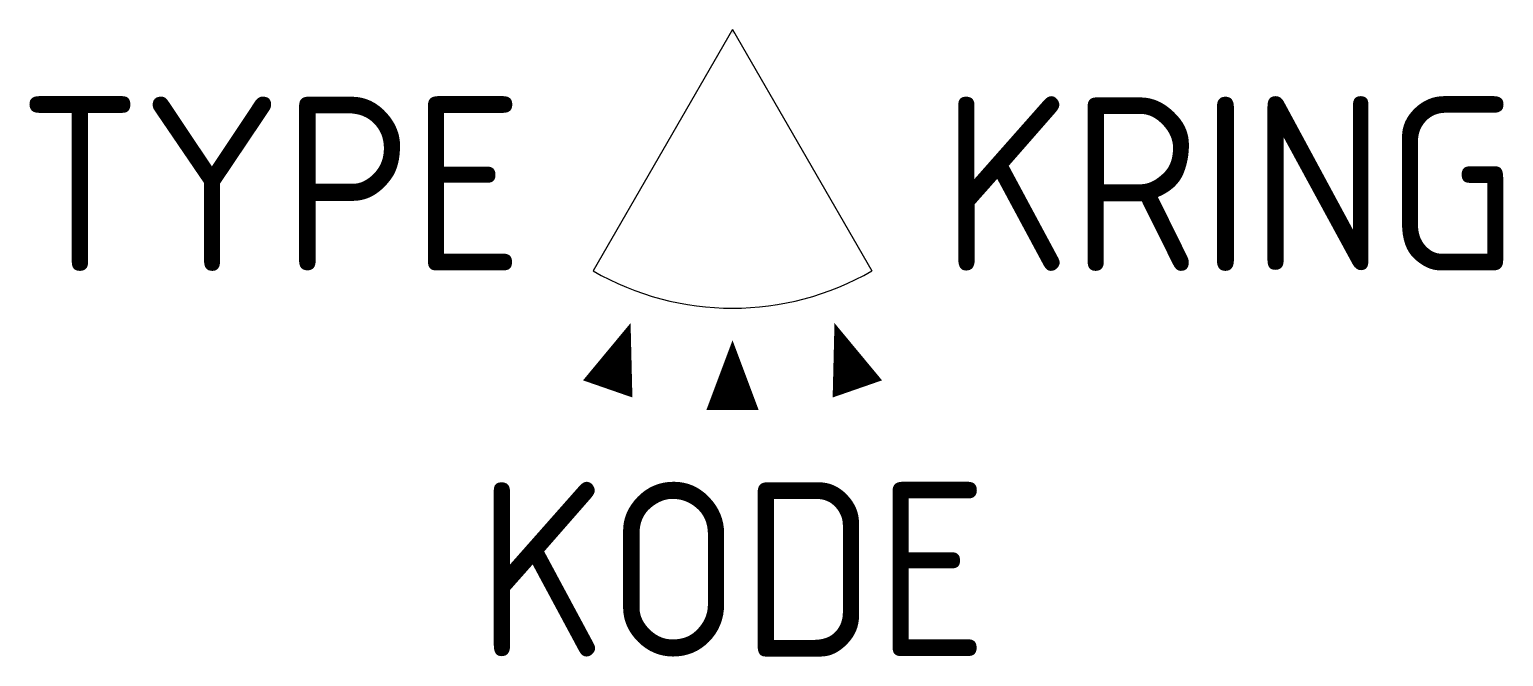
# Model space of a CAD drawing. Extents: x -10.1 to 11.1, y -9 to 0.
import ezdxf
from ezdxf.enums import TextEntityAlignment as Align

# ---------------------------------------------------------------- set-up
doc = ezdxf.new("R2010")
doc.units = 0
doc.layers.get('0').update_dxf_attribs({"linetype": 'CONTINUOUS'})
doc.styles.get("Standard").update_dxf_attribs({"font": 'iso8.shx'})

msp = doc.modelspace()

# ---------------------------------------------------------------- linework, layer by layer
at = {"linetype": 'Continuous'}
for q in [(-2, -3.464), (2, -3.464)]:
    msp.add_line((0, 0), q, dxfattribs=at)
for points in [[(-1.463, -4.214, 0, 0.75, 0), (-1.791, -5.159, 0.75, 0.75, 0)], [(1.463, -4.214, 0, 0.75, 0), (1.791, -5.159, 0.75, 0.75, 0)], [(0, -4.461, 0, 0.75, 0), (0, -5.461, 0.75, 0.75, 0)]]:
    msp.add_lwpolyline(points, format="xyseb", dxfattribs=at)
msp.add_arc((0, 0), 4, 240, 300, dxfattribs=at)

# ---------------------------------------------------------------- texts
at = {"linetype": 'Continuous', "flags": 3}
msp.add_attdef('CODERING', (0, 0), 'J091F', height=0.01, rotation=270, dxfattribs=at)
msp.add_attdef('TYPE', text='XXX', height=2.5).set_placement((-3, -3.465), align=Align.RIGHT)
msp.add_attdef('KRING', (3, -3.465), 'XXX', height=2.5)
msp.add_attdef('KODE', text='XXX', height=2.5).set_placement((0, -9), align=Align.CENTER)

doc.saveas('drawing.dxf')
